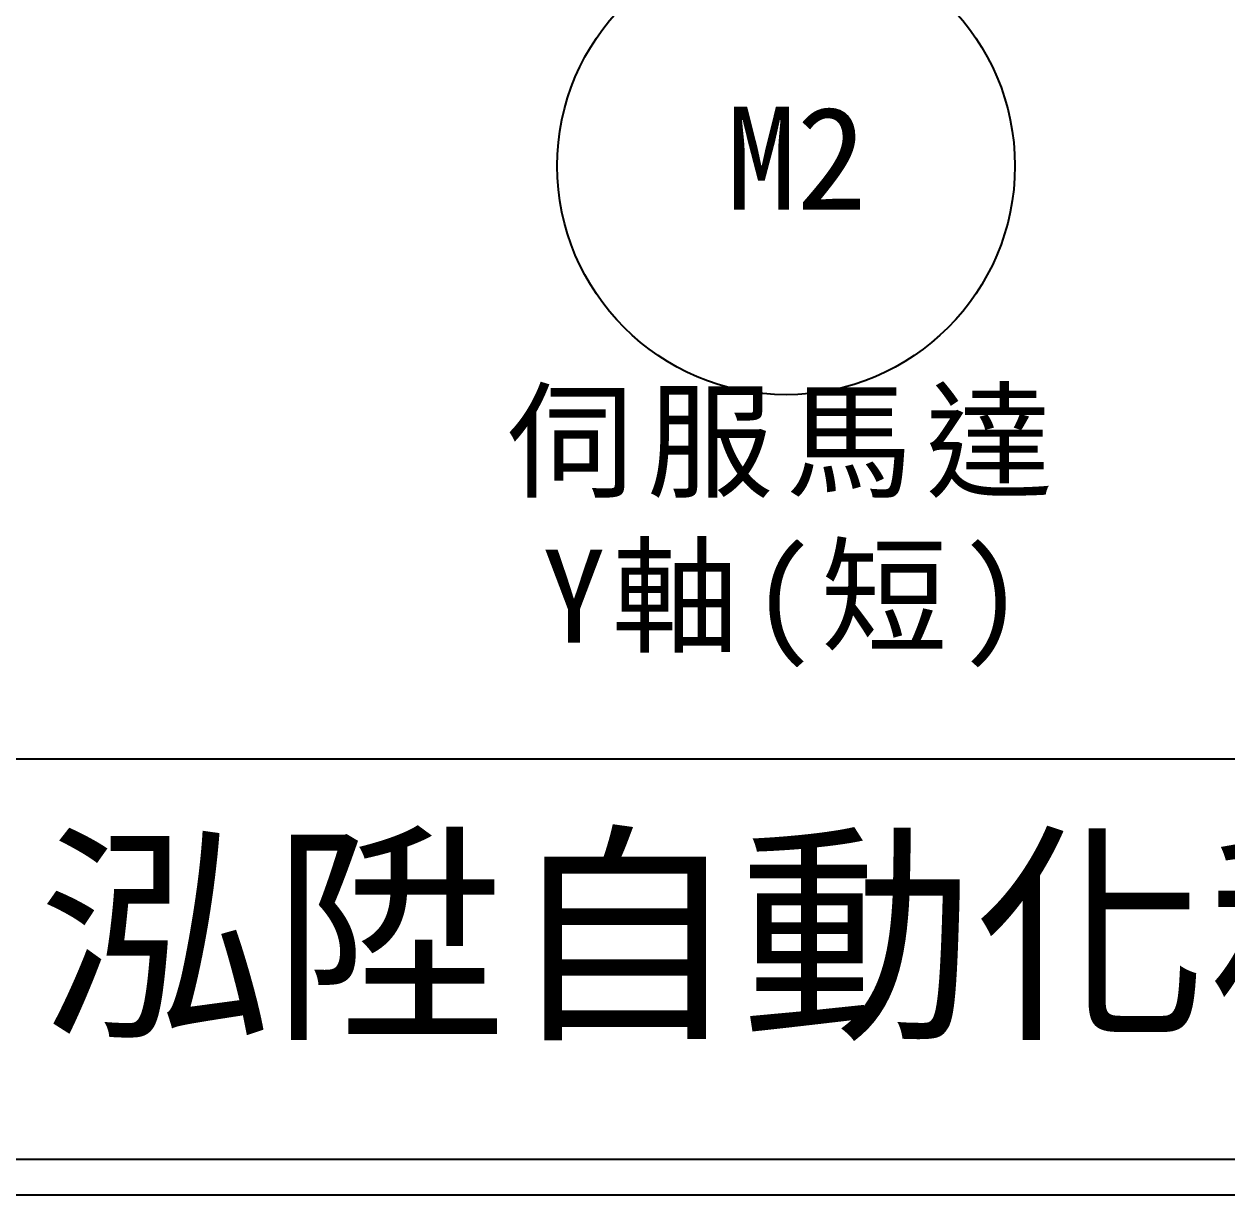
# Model space of a CAD drawing. Extents: x -24 to 263, y 255 to 459.
# Drawn here: x 14.53 to 56.59, y 255.48 to 296.43 of the extents above; entities that cross this region are included whole.
import ezdxf

# ---------------------------------------------------------------- set-up
doc = ezdxf.new("R2010")
doc.units = 0
doc.layers.get('0').update_dxf_attribs({"linetype": 'CONTINUOUS'})
doc.layers.add('圖框層', color=7, linetype='CONTINUOUS')
doc.styles.add('STSL', font='kaiu.ttf')
doc.styles.add('標楷體', font='kaiu.ttf')

msp = doc.modelspace()

# ---------------------------------------------------------------- linework, layer by layer
msp.add_circle((41.175, 291.469), 8)
at = {"layer": '圖框層', "color": 7}
for p, q in [((-22.334, 270.73), (262.167, 270.73)), ((-22.334, 256.73), (262.167, 256.73)), ((-23.584, 255.48), (263.416, 255.48))]:
    msp.add_line(p, q, dxfattribs=at)

# ---------------------------------------------------------------- texts
at = {"color": 0, "insert": (41.175, 283.469), "char_height": 3.25, "width": 24.14544, "attachment_point": 2, "style": '標楷體'}
msp.add_mtext('{\\T1.1;伺服馬達\\PY軸(短)}', dxfattribs=at)
at = {"layer": '圖框層', "color": 4, "style": 'STSL'}
for s, height, p in [('M2', 3.6, (39.091, 289.945)), ('泓陞自動化科技有限公司', 6, (15.02, 261.556))]:
    msp.add_text(s, height=height, dxfattribs=at).set_placement(p)

doc.saveas('drawing.dxf')
